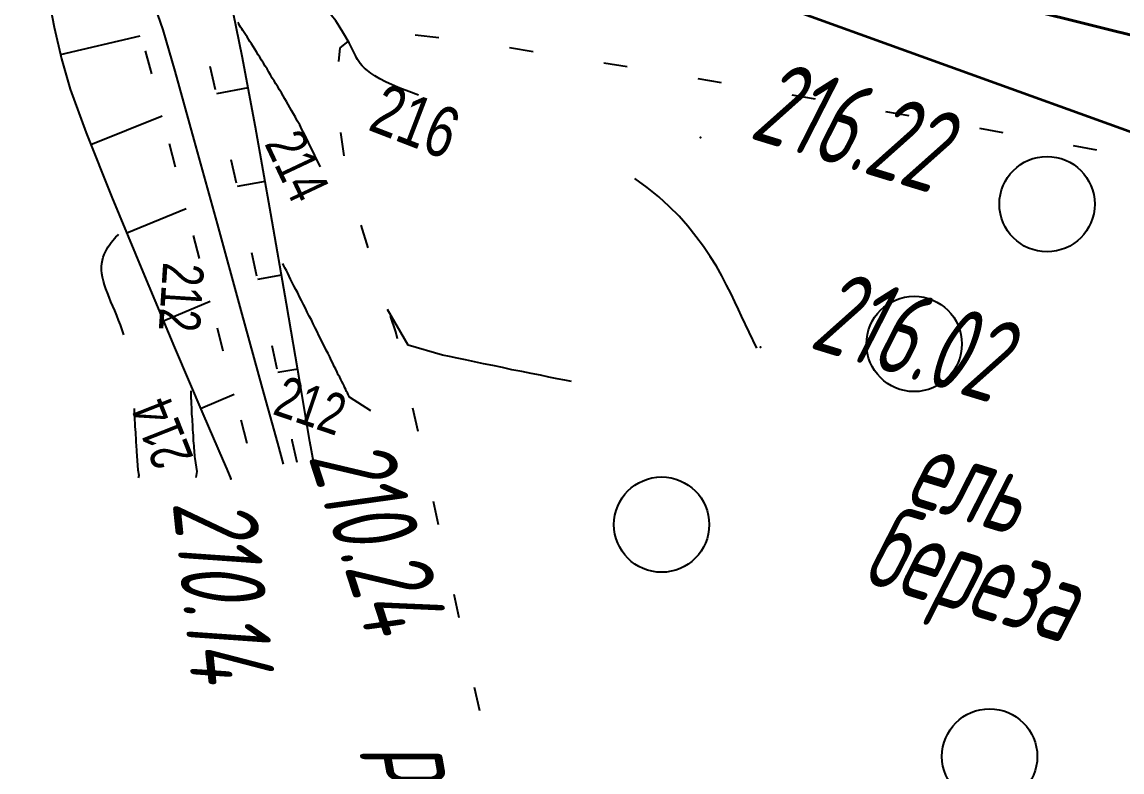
# Model space of a CAD drawing. Header units: millimetres. Extents: x -1799 to 6962, y -1020 to 4121.
# Drawn here: x 418.91 to 465.08, y 3088.67 to 3120.15 of the extents above; entities that cross this region are included whole.
import ezdxf

# ---------------------------------------------------------------- set-up
doc = ezdxf.new("R2010")
doc.units = ezdxf.units.MM
doc.linetypes.add('CONTI', pattern=[0])
doc.linetypes.add('STROT', pattern=[1.7, 0.5, -1.2])
doc.layers.add('10', color=1, linetype='Continuous', lineweight=35)
for name, color, linetype in [('_Ростелеком', 6, 'Continuous'), ('GOR_BDEFAULT', 212, 'CONTI'), ('NAD_MDEFAULT', 7, 'CONTI'), ('OBRIVDEFAULT', 32, 'CONTI'), ('PI_OTDEFAULT', 172, 'CONTI'), ('PI_TTDEFAULT', 5, 'CONTI'), ('SIT_LDEFAULT', 7, 'CONTI'), ('ZAPSKDEFAULT', 7, 'CONTI'), ('разметка', 7, 'Continuous')]:
    doc.layers.add(name, color=color, linetype=linetype)
doc.styles.add('eskd', font='spds.shx', dxfattribs={"width": 1.2, "oblique": 15})
doc.styles.add('SHRFT', font='TXT', dxfattribs={"width": 3.5})
doc.styles.add('STYLE1', font='romand.shx', dxfattribs={"width": 0.9})
doc.linetypes.add('кабель_связи_проект.', pattern='A,10,-1,["/",STYLE1,S=3,R=0,X=0,Y=-1.5],-4.1', length=15.1)

# ---------------------------------------------------------------- blocks, each defined once
blk = doc.blocks.new('BL_2004')
at = {"color": 0}
blk.add_circle((0, 0), 2, dxfattribs=at)

msp = doc.modelspace()

# ---------------------------------------------------------------- linework, layer by layer
at = {"layer": '10'}
msp.add_lwpolyline([(1051.206, 3001.583), (974.506, 3016.913), (912.266, 3029.913), (802.716, 3052.773), (731.246, 3067.833), (636.776, 3087.133), (493.456, 3112.213), (494.986, 3106.723), (485.316, 3108.343), (431.466, 3127.803), (399.286, 3139.153), (370.146, 3158.463), (256.956, 3237.543), (178.326, 3282.643), (135.316, 3306.773), (116.466, 3313.343), (93.106, 3317.063), (-267.684, 3313.813), (-292.894, 3314.103), (-344.734, 3319.753)], dxfattribs=at)
at = {"layer": '_Ростелеком', "linetype": 'кабель_связи_проект.', "lineweight": 40, "ltscale": 0.25}
msp.add_lwpolyline([(-352.028, 3321.936), (-297.634, 3315.251), (-195.845, 3318.278), (-97.479, 3322.38), (-4.692, 3324.984), (27.74, 3325.193), (61.866, 3322.861), (98.788, 3316.913), (116.517, 3313.689), (135.623, 3307.069), (148.036, 3301.674), (187.177, 3282.715), (226.028, 3259.145), (267.566, 3231.164), (320.962, 3194.89), (385.803, 3152.73), (396.282, 3145.909), (411.1, 3138.253), (437.432, 3126.614), (493.481, 3112.576), (557.684, 3101.613)], dxfattribs=at)
at = {"layer": 'GOR_BDEFAULT', "color": 212, "flags": 128}
for points, elevation in [([(435.552, 3117.079), (435.142, 3117.229), (434.772, 3117.369), (434.442, 3117.509), (434.162, 3117.639), (433.922, 3117.769), (433.712, 3117.889), (433.542, 3117.999), (433.402, 3118.109), (433.282, 3118.219), (433.182, 3118.309), (433.102, 3118.409), (433.042, 3118.489), (432.992, 3118.579), (432.952, 3118.649), (432.922, 3118.719), (432.632, 3119.279), (432.412, 3119.649), (432.222, 3119.969), (432.072, 3120.199), (431.902, 3120.429), (432.052, 3121.249), (432.112, 3121.389), (432.182, 3121.539), (432.262, 3121.699), (432.342, 3121.869), (432.442, 3122.059), (432.552, 3122.239), (432.662, 3122.429), (432.782, 3122.629), (432.912, 3122.829), (433.052, 3123.019), (433.202, 3123.209), (433.352, 3123.399), (433.522, 3123.579), (433.692, 3123.759), (433.862, 3123.929), (434.052, 3124.079), (434.242, 3124.219), (434.452, 3124.359), (434.662, 3124.489), (434.882, 3124.609), (435.122, 3124.729), (435.372, 3124.839), (435.632, 3124.949), (435.912, 3125.059), (436.202, 3125.169), (436.512, 3125.269), (436.832, 3125.389), (437.182, 3125.499), (437.542, 3125.619), (437.932, 3125.739), (438.332, 3125.879), (438.752, 3126.009), (439.192, 3126.149), (439.632, 3126.299), (440.082, 3126.449), (440.532, 3126.589), (440.982, 3126.739), (441.432, 3126.879), (441.862, 3127.029), (442.282, 3127.159), (442.682, 3127.289), (443.062, 3127.419), (443.422, 3127.539), (443.752, 3127.639), (444.042, 3127.739)], 216), ([(431.432, 3114.079), (431.272, 3114.399), (431.132, 3114.699), (430.992, 3114.969), (430.872, 3115.219), (430.762, 3115.439), (430.652, 3115.639), (430.562, 3115.829), (430.462, 3115.999), (430.382, 3116.159), (430.302, 3116.299), (430.222, 3116.439), (430.152, 3116.569), (430.072, 3116.689), (430.002, 3116.809), (429.932, 3116.929), (429.862, 3117.049), (429.792, 3117.179), (429.712, 3117.299), (429.642, 3117.429), (429.562, 3117.549), (429.492, 3117.679), (429.412, 3117.799), (429.342, 3117.929), (429.262, 3118.049), (429.192, 3118.179), (429.112, 3118.299), (429.042, 3118.419), (428.962, 3118.549), (428.892, 3118.669), (428.822, 3118.779), (428.752, 3118.899), (428.682, 3119.009), (428.612, 3119.119), (428.542, 3119.229), (428.472, 3119.329), (428.412, 3119.429), (428.352, 3119.529), (428.292, 3119.619), (428.232, 3119.709), (428.182, 3119.789), (428.132, 3119.869), (428.082, 3119.939), (428.042, 3120.009), (428.002, 3120.069), (427.972, 3120.129)], 214), ([(449.742, 3106.469), (449.112, 3107.809), (448.982, 3108.089), (448.832, 3108.409), (448.672, 3108.749), (448.482, 3109.109), (448.282, 3109.499), (448.052, 3109.899), (447.792, 3110.309), (447.512, 3110.729), (447.192, 3111.149), (446.852, 3111.579), (446.482, 3111.999), (446.072, 3112.409), (445.632, 3112.819), (445.152, 3113.209), (444.632, 3113.579)], 216), ([(423.182, 3107.019), (423.112, 3107.229), (423.042, 3107.439), (422.962, 3107.639), (422.882, 3107.839), (422.802, 3108.039), (422.722, 3108.229), (422.642, 3108.409), (422.562, 3108.599), (422.492, 3108.779), (422.432, 3108.949), (422.372, 3109.119), (422.322, 3109.279), (422.282, 3109.439), (422.252, 3109.589), (422.242, 3109.739), (422.242, 3109.889), (422.252, 3110.019), (422.282, 3110.149), (422.312, 3110.279), (422.352, 3110.399), (422.412, 3110.509), (422.462, 3110.619), (422.522, 3110.719), (422.592, 3110.809), (422.652, 3110.899), (422.722, 3110.979), (422.792, 3111.059), (422.852, 3111.129), (422.912, 3111.189), (422.962, 3111.249)], 214), ([(433.542, 3103.829), (432.652, 3104.409), (432.622, 3104.459), (432.592, 3104.519), (432.562, 3104.589), (432.532, 3104.649), (432.502, 3104.729), (432.462, 3104.799), (432.422, 3104.879), (432.382, 3104.969), (432.332, 3105.059), (432.292, 3105.149), (432.242, 3105.249), (432.182, 3105.349), (432.132, 3105.459), (432.072, 3105.579), (432.012, 3105.699), (431.952, 3105.829), (431.882, 3105.959), (431.822, 3106.099), (431.752, 3106.239), (431.672, 3106.379), (431.602, 3106.529), (431.522, 3106.679), (431.452, 3106.839), (431.372, 3106.999), (431.292, 3107.159), (431.212, 3107.319), (431.132, 3107.479), (431.052, 3107.649), (430.962, 3107.809), (430.882, 3107.969), (430.802, 3108.139), (430.722, 3108.299), (430.632, 3108.459), (430.552, 3108.619), (430.482, 3108.779), (430.402, 3108.929), (430.322, 3109.079), (430.252, 3109.219), (430.182, 3109.359), (430.122, 3109.489), (430.062, 3109.609), (430.002, 3109.719), (429.942, 3109.829), (429.892, 3109.919), (429.852, 3110.009)], 212), ([(441.972, 3105.059), (441.692, 3105.119), (441.372, 3105.179), (441.022, 3105.249), (440.662, 3105.329), (440.272, 3105.399), (439.882, 3105.479), (439.472, 3105.559), (439.072, 3105.649), (438.672, 3105.729), (438.272, 3105.809), (437.892, 3105.889), (437.522, 3105.969), (437.172, 3106.039), (436.852, 3106.109), (436.562, 3106.169), (435.112, 3106.589), (434.242, 3108.089)], 214), ([(426.062, 3103.369), (426.062, 3103.479), (426.052, 3103.589), (426.042, 3103.699), (426.042, 3103.799), (426.032, 3103.899), (426.032, 3103.999), (426.022, 3104.089), (426.022, 3104.179), (426.022, 3104.259), (426.012, 3104.339), (426.012, 3104.419), (426.002, 3104.489), (426.002, 3104.559), (426.002, 3104.609), (426.002, 3104.669)], 212), ([(423.802, 3101.019), (423.822, 3101.119), (423.782, 3101.339), (423.722, 3102.139), (423.722, 3102.219), (423.712, 3102.309), (423.712, 3102.399), (423.702, 3102.489), (423.702, 3102.589), (423.692, 3102.699), (423.682, 3102.809), (423.682, 3102.919), (423.672, 3103.049), (423.662, 3103.179), (423.652, 3103.309), (423.642, 3103.449), (423.642, 3103.609), (423.632, 3103.759), (423.622, 3103.929)], 214), ([(426.172, 3101.829), (426.162, 3101.909), (426.162, 3101.989), (426.152, 3102.079), (426.142, 3102.169), (426.132, 3102.269), (426.132, 3102.369), (426.122, 3102.469), (426.112, 3102.579), (426.102, 3102.689), (426.102, 3102.799), (426.092, 3102.919), (426.082, 3103.029), (426.082, 3103.139), (426.072, 3103.259), (426.062, 3103.369)], 212), ([(426.172, 3101.829), (426.162, 3101.909), (426.162, 3101.989), (426.152, 3102.079), (426.142, 3102.169), (426.132, 3102.269), (426.132, 3102.369), (426.122, 3102.469), (426.112, 3102.579), (426.102, 3102.689), (426.102, 3102.799), (426.092, 3102.919), (426.082, 3103.029), (426.082, 3103.139), (426.072, 3103.259), (426.062, 3103.369)], 212), ([(426.222, 3101.039), (426.262, 3101.289), (426.172, 3101.829)], 212)]:
    msp.add_lwpolyline(points, dxfattribs=dict(at, elevation=elevation))
at = {"layer": 'OBRIVDEFAULT', "color": 32}
for p, q in [((420.002, 3121.259, 216.018), (420.252, 3119.929, 215.927)), ((428.152, 3118.719, 213.664), (427.782, 3120.489, 214.021)), ((420.252, 3119.929, 215.927), (420.562, 3118.609, 215.837)), ((420.522, 3118.789), (423.862, 3119.569)), ((428.702, 3115.739, 213.067), (428.152, 3118.719, 213.664)), ((420.562, 3118.609, 215.837), (420.932, 3117.329, 215.748)), ((420.932, 3117.329, 215.748), (421.602, 3115.499, 215.203)), ((428.402, 3117.389), (427.072, 3117.139)), ((421.802, 3115.009), (424.792, 3116.209)), ((421.602, 3115.499, 215.203), (422.682, 3112.799, 214.391)), ((429.352, 3112.099, 212.337), (428.702, 3115.739, 213.067)), ((429.112, 3113.459), (427.942, 3113.249)), ((422.682, 3112.799, 214.391), (423.982, 3109.659, 213.441)), ((423.302, 3111.299), (425.792, 3112.329)), ((430.012, 3108.329, 211.582), (429.352, 3112.099, 212.337)), ((423.982, 3109.659, 213.441), (425.312, 3106.489, 212.48)), ((429.802, 3109.519), (428.792, 3109.339)), ((424.842, 3107.609), (426.802, 3108.429)), ((430.582, 3104.969, 210.909), (430.012, 3108.329, 211.582)), ((425.312, 3106.489, 212.48), (426.502, 3103.709, 211.635)), ((430.482, 3105.579), (429.642, 3105.439)), ((430.992, 3102.549, 210.427), (430.582, 3104.969, 210.909)), ((426.402, 3103.929), (427.812, 3104.529)), ((426.502, 3103.709, 211.635), (427.352, 3101.729, 211.035)), ((431.152, 3101.629, 210.242), (430.992, 3102.549, 210.427)), ((427.352, 3101.729, 211.035), (427.502, 3101.379, 211.042)), ((427.502, 3101.379, 211.042), (427.672, 3100.979, 210.806))]:
    msp.add_line(p, q, dxfattribs=at)
at = {"layer": 'PI_TTDEFAULT', "color": 5}
for p in [(447.382, 3115.309, 216.217), (449.902, 3106.499, 216.018), (431.152, 3101.629, 210.242), (427.672, 3100.979, 210.806)]:
    msp.add_point(p, dxfattribs=at)
at = {"layer": 'SIT_LDEFAULT', "color": 7}
for p, q in [((424.832, 3119.819), (424.492, 3120.789)), ((425.332, 3118.089), (424.832, 3119.819)), ((435.412, 3119.609), (436.402, 3119.499)), ((432.262, 3119.069), (432.602, 3119.329)), ((424.082, 3118.939), (424.272, 3118.229)), ((432.202, 3118.499), (432.262, 3119.069)), ((439.372, 3119.079), (440.362, 3118.919)), ((424.272, 3118.229), (424.342, 3117.969)), ((427.022, 3117.299), (426.802, 3118.279)), ((443.322, 3118.439), (444.312, 3118.279)), ((426.132, 3115.199), (425.332, 3118.089)), ((447.272, 3117.779), (448.252, 3117.609)), ((451.212, 3117.089), (452.192, 3116.919)), ((455.152, 3116.399), (456.132, 3116.229)), ((432.432, 3114.529), (432.292, 3115.519)), ((459.092, 3115.689), (460.072, 3115.509)), ((425.082, 3115.049), (425.332, 3114.079)), ((427.112, 3111.679), (426.132, 3115.199)), ((463.022, 3114.969), (464.002, 3114.789)), ((427.912, 3113.389), (427.692, 3114.369)), ((428.112, 3108.039), (427.112, 3111.679)), ((433.442, 3110.669), (433.142, 3111.629)), ((426.092, 3111.189), (426.342, 3110.219)), ((428.762, 3109.489), (428.552, 3110.469)), ((429.002, 3104.789), (428.112, 3108.039)), ((434.602, 3107.149), (434.372, 3107.809)), ((427.092, 3107.319), (427.342, 3106.349)), ((434.662, 3106.859), (434.602, 3107.149)), ((429.612, 3105.579), (429.402, 3106.559)), ((429.642, 3102.469), (429.002, 3104.789)), ((435.532, 3102.959), (435.312, 3103.939)), ((428.092, 3103.449), (428.342, 3102.479)), ((430.252, 3102.589), (430.242, 3102.649)), ((430.452, 3101.669), (430.252, 3102.589)), ((429.882, 3101.589), (429.642, 3102.469)), ((436.392, 3099.049), (436.172, 3100.029)), ((437.262, 3095.149), (437.042, 3096.129)), ((438.122, 3091.239), (437.902, 3092.219))]:
    msp.add_line(p, q, dxfattribs=at)
at = {"layer": 'разметка', "linetype": 'STROT', "lineweight": 30, "ltscale": 7}
msp.add_lwpolyline([(-644.712, 3539.457), (-644.712, 3539.457, 0.010848), (-599.218, 3492.376, 0.026039), (-521.301, 3423.363, 0.004471), (-497.653, 3404.904, 0.012597), (-469.145, 3383.51, 0.122053), (-334.333, 3332.011, 0.036279), (-244.445, 3330.034), (-14.072, 3336.487, -0.037498), (75.817, 3334.51, -0.079736), (167.163, 3308.131, -0.037499), (244.267, 3261.883), (343.34, 3195.51, 0.037498), (420.444, 3149.262, 0.023279), (446.227, 3138.551, 0.037464), (533.405, 3116.555), (1022.921, 3018.767), (1022.921, 3018.767)], format="xyb", dxfattribs=at)

# ---------------------------------------------------------------- block references
at = {"layer": 'ZAPSKDEFAULT', "color": 7, "rotation": 342.9999999999999}
for p in [(461.929, 3112.507), (456.352, 3106.639), (445.751, 3099.057), (459.518, 3089.326)]:
    msp.add_blockref('BL_2004', p, dxfattribs=at)

# ---------------------------------------------------------------- texts
at = {"layer": 'GOR_BDEFAULT', "color": 212, "style": 'SHRFT', "width": 0.75}
for s, height, rotation, p in [('216', 2.1263, 338.9293, (433.375, 3115.642, 216)), ('214', 1.7223, 295.2317, (429.065, 3115.046, 214)), ('212', 1.7223, 266.2835, (424.834, 3110.089, 212)), ('212', 1.7223, 341.1257, (429.376, 3103.709, 212)), ('214', 1.7223, 111.5295, (426.125, 3101.867, 214))]:
    msp.add_text(s, height=height, rotation=rotation, dxfattribs=at).set_placement(p)
at = {"layer": 'NAD_MDEFAULT', "color": 7, "style": 'eskd', "oblique": 10, "width": 0.8}
for s, rotation, p in [('ель', 343, (455.902, 3099.991)), (' береза', 343, (452.72, 3097.104)), ('ручей', 280, (433.998, 3089.664))]:
    msp.add_text(s, height=3.5, rotation=rotation, dxfattribs=at).set_placement(p)
at = {"layer": 'PI_OTDEFAULT', "color": 172, "style": 'eskd', "oblique": 10, "width": 0.8}
for s, rotation, p in [('216.22', 343, (449.372, 3115.299)), ('216.02', 343, (451.892, 3106.499)), ('210.24', 288, (430.898, 3101.93)), ('210.14', 276, (425.218, 3100))]:
    msp.add_text(s, height=3.5, rotation=rotation, dxfattribs=at).set_placement(p)

doc.saveas('drawing.dxf')
